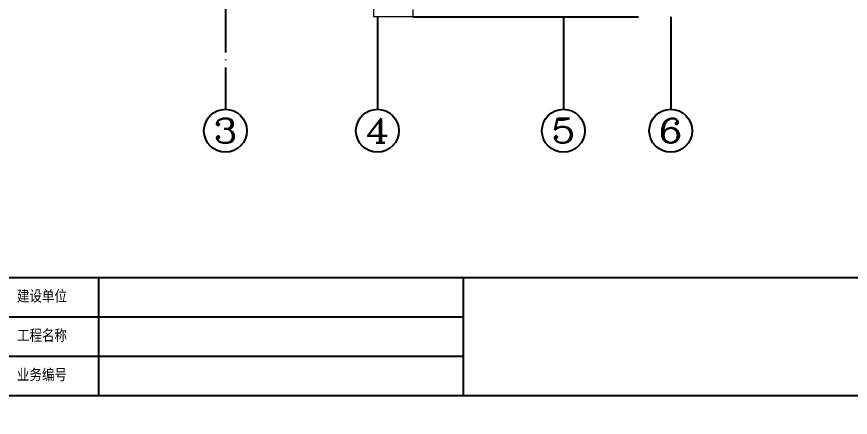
# Model space of a CAD drawing. Extents: x 1487452 to 1619693, y 165319 to 350168.
# Drawn here: x 1574792 to 1598103, y 228341 to 239539 of the extents above; entities that cross this region are included whole.
import ezdxf
from ezdxf.enums import TextEntityAlignment as Align

# ---------------------------------------------------------------- set-up
doc = ezdxf.new("R2010")
doc.units = 0
doc.header["$LTSCALE"] = 1000
doc.header["$MEASUREMENT"] = 0
doc.linetypes.add('DOTE', pattern=[2.42, 2, -0.2, 0.02, -0.2])
doc.layers.get('0').update_dxf_attribs({"linetype": 'CONTINUOUS'})
for name, color, linetype in [('AXIS', 3, 'CONTINUOUS'), ('AXIS_TEXT', 7, 'CONTINUOUS'), ('Dim3', 30, 'CONTINUOUS'), ('DOTE', 1, 'DOTE')]:
    doc.layers.add(name, color=color, linetype=linetype)
doc.styles.add('_TCH_AXIS', font='COMPLEX', dxfattribs={"bigfont": 'GBCBIG'})
doc.styles.add('黑体', font='SIMHEI.TTF')

msp = doc.modelspace()

# ---------------------------------------------------------------- linework, layer by layer
at = {"lineweight": 13}
for p, q in [((1584779.8, 239539.1), (1584779.8, 240539.1)), ((1585879.8, 239539.1), (1585879.8, 239739.1)), ((1585879.8, 239539.1), (1584779.8, 239539.1))]:
    msp.add_line(p, q, dxfattribs=at)
at = {"color": 4}
for p, q in [((1561972.5, 232253.5), (1619692.7, 232253.5)), ((1577078.2, 232253.5), (1577078.2, 228955.2)), ((1587277, 232253.5), (1587277, 228955.2)), ((1574067.7, 231154.1), (1587277, 231154.1)), ((1561972.5, 230054.6), (1587277, 230054.6))]:
    msp.add_line(p, q, dxfattribs=at)
at = {"color": 7}
msp.add_line((1561972.5, 228955.2), (1619692.7, 228955.2), dxfattribs=at)
msp.add_lwpolyline([(1561972.5, 188551), (1561972.5, 228955.2), (1619692.7, 228955.2)], dxfattribs=at)
at = {"layer": 'AXIS', "linetype": 'Continuous'}
for centre in [(1580629.8, 236351.4), (1584879.8, 236351.4), (1590079.8, 236351.4), (1593079.8, 236351.4)]:
    msp.add_circle(centre, 600, dxfattribs=at)
at = {"layer": 'Dim3', "color": 251, "ltscale": 0.4}
msp.add_line((1585879.8, 239539.1), (1592179.8, 239539.1), dxfattribs=at)
at = {"layer": 'DOTE', "linetype": 'DOTE'}
for p, q in [((1580629.8, 240539.1), (1580629.8, 238028.1)), ((1584879.8, 239539.1), (1584879.8, 238028.1)), ((1590079.8, 239539.1), (1590079.8, 238028.1)), ((1593079.8, 239539.1), (1593079.8, 238028.1))]:
    msp.add_line(p, q, dxfattribs=at)
at = {"layer": 'DOTE', "color": 3, "linetype": 'DOTE'}
for p, q in [((1580629.8, 238028.1), (1580629.8, 236951.4)), ((1584879.8, 238028.1), (1584879.8, 236951.4)), ((1590079.8, 238028.1), (1590079.8, 236951.4)), ((1593079.8, 238028.1), (1593079.8, 236951.4))]:
    msp.add_line(p, q, dxfattribs=at)

# ---------------------------------------------------------------- texts
at = {"color": 2, "style": '黑体', "width": 0.834707}
for s, p in [('建设单位', (1574799.4, 231487.5)), ('工程名称', (1574799.4, 230388.1)), ('业务编号', (1574799.4, 229288.6))]:
    msp.add_text(s, height=307.19, dxfattribs=at).set_placement(p, align=Align.BOTTOM_LEFT)
at = {"layer": 'AXIS_TEXT', "color": 2, "linetype": 'Continuous', "style": '_TCH_AXIS'}
for s, width, p, p2 in [('3', 1.5, (1580290.4, 236012), (1580969.2, 236012)), ('4', 1.3125, (1584540.4, 236012), (1585219.2, 236012)), ('5', 1.5, (1589740.4, 236012), (1590419.2, 236012)), ('6', 1.5, (1592740.4, 236012), (1593419.2, 236012))]:
    msp.add_text(s, height=678.8, dxfattribs=dict(at, width=width)).set_placement(p, p2, align=Align.FIT)

doc.saveas('drawing.dxf')
